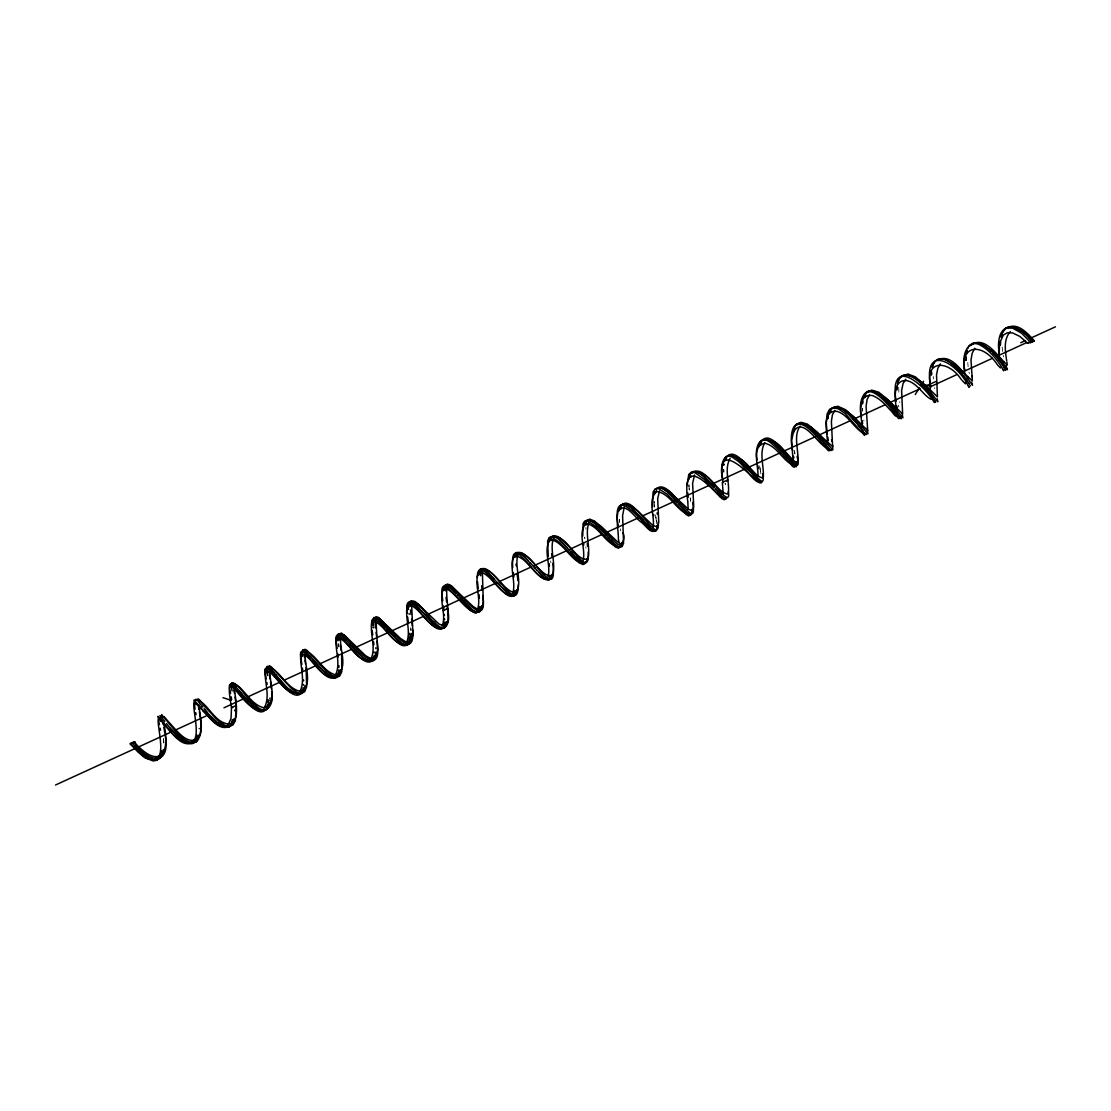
<?xml version="1.0" encoding="UTF-8"?>
<svg xmlns="http://www.w3.org/2000/svg" width="1111" height="1111" viewBox="0 0 1111 1111"><rect width="100%" height="100%" fill="white"/><g stroke="black" fill="none" stroke-linecap="round" stroke-linejoin="round"><path stroke-width="0.75" stroke-dasharray="5 3.75" d="M585.9 527.544L585.9 529.142M898.73 387.239L898.938 395.835M969.32 373.56L969.028 372.116M1003.539 356.909L1003.247 355.451M898.827 406.973L898.48 405.209M934.532 387.697L934.712 388.614M863.775 420.139L863.941 421.055M794.92 453.941L794.421 450.927M794.726 452.788L794.879 453.691M899.688 401.654L899.841 402.585M760.48 471.356L760.882 473.855M760.535 471.703L759.91 467.759M794.587 451.996L794.379 450.663M760.23 469.842L760.021 468.55M759.924 467.884L759.618 465.87M725.205 483.799L725.358 484.757M725.108 483.132L725.233 483.993M690.459 499.742L690.695 501.464M690.264 498.395L690.528 500.242M690.167 497.714L690.348 498.992M655.546 514.935L655.879 517.42M655.823 517.018L655.962 518.032M655.921 517.67L656.045 518.629M1002.608 351.493L1002.178 347.09M656.087 518.948L656.393 521.365M620.452 528.947L620.702 530.919M656.268 520.365L656.629 523.573M585.816 546.904L585.969 548.167M968.139 366.644L967.764 362.561M550.653 560.944L550.889 562.93M584.719 537.807L584.817 538.668M654.587 507.158L654.393 505.213M584.664 537.168L584.747 537.988M619.674 522.476L619.369 519.281M654.532 506.713L654.115 501.45M619.632 521.989L619.424 519.906M689.264 490.076L688.917 484.882M689.251 489.909L689.139 488.618M410.778 627.826L411.001 630.673L410.848 628.645M163.553 738.676L163.789 743.037M163.567 738.857L163.65 739.926M862.622 411.348L862.455 408.542M933.365 378.976L933.226 376.476M862.567 410.653L862.455 408.584M723.844 472.106L723.705 469.425M654.185 502.686L654.101 501.325M723.844 472.05L723.705 469.245M163.678 740.245L163.734 741.231M689.001 486.687L688.903 484.715M234.588 709.54L234.643 711.082L234.629 710.387M163.748 741.495L163.789 742.801"/><path stroke-width="1.5" d="M199.258 728.58L199.258 728.663M338.938 667.364L338.924 665.6M931.462 375.101L931.587 372.018M688.195 509.255L687.82 502.116M411.153 635.895L411.153 634.437M723.122 493.895L722.747 487.16M408.445 605.134L408.515 607.87M411.153 635.617L411.098 637.283M830.014 450.469C827.959 452.844 824.418 444.372 822.307 443.15C817.113 436.845 811.766 430.415 804.85 425.944C789.477 416.917 790.213 441.872 792.685 450.76M621.841 543.168L621.577 545.765M965.945 358.686L965.931 360.464L966.028 356.95M270.042 697.916L270.001 699.18M586.802 558.639L586.775 559.486M374.171 652.851L374.199 652.032M795.059 466.189C793.879 469.925 789.977 462.412 788.477 461.384C783.422 455.288 778.353 449.094 772.159 444.108C759.327 431.526 754.327 449.33 757.105 459.843M896.966 389.864L897.091 387.128M931.476 374.199L931.518 372.99M478.91 574.179L479.41 570.387M409.404 636.7L409.348 638.242M478.91 574.151L479.438 570.318M656.851 528.183L656.809 525.892M374.865 619.563L375.49 627.868M376.074 621.854L377.615 649.866L376.296 655.907L373.615 658.476L370.032 658.17L365.533 655.629L345.493 636.214L341.271 633.02L339.688 633.853M516.629 589.747L516.059 593.927L516.573 590.844M586.802 558.847L586.761 559.638M410.209 603.87L410.223 606.314M514.865 590.552L514.546 593.788M896.966 389.392L897.119 386.822M965.945 358.395L966.001 357.186M682.279 507.713C684.265 509.574 690.903 519.268 691.847 512.449M162.845 717.123L164.039 716.678L169.066 722.386M549.959 575.331L549.917 576.165M551.723 574.526L551.445 577.164L551.709 574.734M375.824 653.615L375.907 652.046M656.837 528.447L656.823 526.058M268.237 699.777L268.14 701.485M411.098 637.436L411.126 636.672M514.087 557.639L514.449 555.028M515.823 557.264L516.073 554.889M231.13 683.89L232.296 683.057L236.185 687.223M479.716 606.675L479.119 610.619M444.553 622.091L444.053 625.965L438.928 623.965L418.486 604.551L413.792 601.745M303.525 685.251L303.581 684.418M340.716 637.103C339.008 648.685 349.007 668.544 336.244 675.002C323.009 671.961 317.357 656.101 306.025 650.865M1000.455 341.41L1000.344 344.952M481.466 606.023C482.202 617.258 470.439 610.272 467.245 605.051M1000.428 341.66L1000.344 345.063M408.459 604.69L408.542 603.69L408.501 607.8M446.303 621.66C447.344 632.756 435.456 627.896 431.915 622.021M691.834 512.754L690.584 515.157L686.792 512.588M723.747 465.092L723.83 463.94L723.761 464.898M269.931 700.388L269.876 700.985M481.452 606.328C482.355 611.439 477.008 614.633 473.355 610.495M231.13 683.848L231.977 682.876L234.893 685.695M268.501 667.044L269.209 665.6L271.181 666.85L292.026 689.084L297.234 692.486L301.081 693.472L304.706 691.709L306.678 686.709L306.067 667.572M827.889 418.541L828.209 415.611L827.931 417.986M446.275 622.007L444.914 627.382L441.609 628.757M375.837 653.462L373.768 660.226L375.754 654.365M340.521 669.669L339.202 675.057M338.827 669.85L338.674 671.363M586.664 560.638L586.747 559.888M514.115 557.222L514.504 554.847M549.223 541.543C550.709 528.85 563.527 543.362 567.027 547.584M550.973 540.738L551.334 538.432M549.223 541.488C548.584 534.391 556.25 535.516 559.222 539.765M586.011 525.114L586.386 522.684M622.771 532.613C626.785 538.557 619.563 551.042 618.383 538.641C618.41 529.169 615.55 519.268 618.535 510.018C626.354 502.311 635.436 518.406 641.269 522.239C645.033 524.586 651.032 534.572 654.934 530.461M411.042 638.172L409.445 643.7L411.014 638.339M409.292 638.978L408.584 642.7M445.567 587.177L445.483 590.858M549.889 576.553L549.806 577.289M793.296 433.04L793.754 429.957M862.664 401.265L862.442 403.932L862.719 400.863M373.199 619.452L373.171 623.063M793.337 432.651C802.239 413.959 819.279 447.08 827.959 448.358M621.035 509.074L621.382 506.977M267.959 703.096L268.057 702.305M305.15 685.876C304.886 700.374 288.985 691.834 284.485 684.626M340.452 670.197L339.286 674.891M725.025 498.297L724.275 499.783L721.997 498.658L704.138 479.272L694.889 472.619L691.111 472.356L688.751 474.453L687.154 485.076M305.136 686.043C302.831 703.694 284.555 686.654 279.583 679.321M163.47 749.647L163.345 750.494L163.456 749.703M373.227 619.271L373.185 623.271M619.396 508.991L619.202 510.81L620.438 505.574M653.087 527.294C655.198 515.893 646.894 499.769 656.907 491.534C669.627 493.576 675.28 508.199 686.167 513.643M161.65 750.786L161.47 751.814M410.292 602.87C414.764 593.802 429.249 620.007 434.498 621.966C444.969 635.075 450.497 623.465 448.094 611.939C447.691 603.662 446.08 594.816 446.955 586.83C439.22 582.567 442.497 596.954 442.761 600.87M197.091 735.065L195.453 740.551M373.921 655.879L372.99 659.434M269.667 702.666L267.265 708.929M232.935 682.751C240.448 685.487 246.836 699.93 255.28 705.054C266.904 717.47 274.584 703.346 271.639 691.625M411.625 604.217L412.917 633.687L411.931 639.2L409.57 642.019L405.779 641.783L400.807 638.714L378.268 617.355L375.976 616.661L375.018 618.258M654.407 492.965L654.268 493.826L654.421 492.867M690.959 477.05L691.111 476.147M303.275 687.598L302.261 691.473M232.463 719.581L230.505 725.219M232.616 723.858L234.227 718.803M758.827 446.622L759.452 443.914M338.563 672.086L337.3 676.182M234.199 719.011L233.671 721.303M621.632 545.501L621.841 542.557M758.869 446.372L759.424 443.983M269.612 703.041L267.334 708.846M619.938 546.015L618.619 548.265L615.272 546.959L595.135 526.1L587.427 520.823L584.719 521.087L583.067 523.6L582.733 536.071M160.498 757.674L163.22 751.175M480.966 570.374L480.688 575.734M161.428 752.078L159.609 757.23M619.494 508.463L619.771 507.241M304.081 650.435L304.9 649.255L306.705 650.129L325.967 670.794L331.911 675.377L336.341 677.057L339.633 676.071L341.785 671.822L341.646 654.379M931.226 399.335C923.533 395.863 917.172 382.545 906.632 380.615C892.161 379.448 895.16 399.918 896.341 409.237M760.632 445.108L761.341 442.539M897.549 383.781L898.216 381.198M198.619 700.472C207.104 703.957 213.298 718.581 223.575 722.692C243.198 730.885 234.74 696.236 234.421 688.445M267.709 704.582L266.459 708.304M586.552 561.319C584.372 567.582 577.817 558.889 575.415 556.722M586.552 561.333L584.719 563.721L580.289 561.444M725.969 460.371L726.483 458.51M897.646 383.295C901.577 365.755 921.075 380.865 926.435 389.586M795.351 429.193L795.518 428.485M162.984 752.244L160.637 757.508M654.671 491.729L654.49 492.534L654.712 491.576M1001.261 336.091L1001.025 337.147L1001.553 335.022M656.323 491.326L656.532 490.548M759.966 482.854C751.314 480.619 744.759 464.481 735.329 459.343C722.164 447.969 719.636 469.911 722.678 478.688M482.355 571.707L483.327 602.106L482.521 607.078L480.494 609.481L477.438 609.175L472.994 606.328L450.233 584.997L447.233 584.039L445.733 586.233M583.081 560.444C586.08 548.584 577.192 532.891 586.025 523.448C598.926 525.961 604.259 541.974 616.216 546.251M549.612 578.275L549.362 579.109M1001.33 335.841L1001.539 335.091M724.386 460.523L724.955 458.76L724.414 460.412M793.921 429.249C796.101 417.833 809.239 425.194 813.599 430.915M864.872 397.363L865.775 394.697M408.681 602.842C411.584 597.801 416.972 606.828 419.527 608.703M408.695 602.787L410.848 601.162L415.375 604.398M794.004 428.943C795.323 420.277 805.711 422.805 809.933 427.693M689.917 514.824L688.82 515.962L686.404 514.671L667.225 494.284L658.184 488.409L655.198 488.812L653.032 492.159L652.712 506.658M863.372 397.585L863.844 396.155L863.428 397.419M1007.177 364.825L1006.913 362.186M932.671 365.894L932.24 367.505L932.698 365.811M233.602 721.511L233.324 722.344M584.886 522.601L584.428 524.531L584.928 522.476M584.664 562.694L582.956 564.541L579.15 562.777L559.055 542.043L551.431 536.932L549.056 537.543L547.612 541.126L548.279 556.555M547.987 577.053C551.362 564.916 542.737 549.959 550.195 539.404C562.694 541.835 568.36 556.68 579.386 562.416M1001.691 334.605L1002.719 332.133M516.296 553.917C526.795 541.932 558.236 608.467 552.778 563.388M689.778 475.327L690.5 473.647M830.5 411.889L830.959 410.639M619.896 506.866C625.021 497.964 634.687 511.74 638.908 515.379M1001.775 334.355L1002.039 333.647M161.637 714.831L161.567 716.039M689.848 475.147L690.459 473.73M759.577 443.553C764.757 432.61 776.922 445.539 781.644 450.719M553.167 539.349C549.639 551.389 556.764 564.791 551.973 576.359C539.21 575.109 533.558 557.875 521.545 553.181M862.719 432.637C854.137 428.29 848.137 414.722 837.25 411.445C821.904 409.279 826.709 432.096 827.556 441.414M898.382 380.712C901.785 370.13 914.547 376.435 919.491 382.226M829.361 411.389L828.514 414.028L829.431 411.209M233.254 722.511L232.671 723.761M514.199 595.01C504.352 605.481 478.424 550.042 477.175 577.345M205.313 707.179L219.103 721.581L224.783 725.219L229.491 726.33L232.977 724.9L235.31 720.9L236.337 705.416L231.505 707.624L231.032 718.47L228.13 724.886M514.699 554.236C520.906 548.237 528.058 562.485 532.711 565.568M759.66 443.317C766.84 431.832 779.422 448.705 784.963 454.441M443.747 626.979C433.318 641.394 403.335 577.387 407.209 613.355M517.99 554.82C513.935 567.11 522.975 582.178 515.921 593.163C502.672 590.483 497.409 573.123 484.59 569.207M512.74 593.593C516.448 581.289 508.505 567.221 514.24 555.639C526.42 557.069 532.238 572.318 542.71 578.178M586.691 521.67L589.594 519.045L594.663 521.115L616.952 543.723L622.146 546.64L623.577 543.112L622.591 515.657L624.229 507.005M481.202 569.512C491.104 560.5 518.268 617.966 518.281 584.817M1002.122 333.439L1002.608 332.342M551.125 578.289C546.459 583.275 540.626 572.915 537.044 570.304M551.112 578.331L548.917 579.97L544.682 577.776M864.025 395.71C868.024 386.086 879.69 393.336 884.314 398.502M967.917 348.41L968.264 347.715M646.296 523.587C649.046 525.475 652.81 533.238 656.49 530.364M514.726 554.167C516.712 549.917 521.42 554.208 523.545 556.097M442.122 626.062C447.122 613.966 437.484 598.343 444.219 587.663C455.843 592.344 461.426 606.134 472.883 611.522M864.136 395.46C866.927 388.017 876.26 391.183 880.579 395.322M725.122 458.371C733.829 448.872 744.787 466.787 750.842 472.272M549.265 579.345C537.307 585.441 509.768 527.239 512.726 567.499M551.736 537.21C562.416 526.42 590.233 585.691 588.247 552.153M588.844 522.92C584.678 534.627 590.955 547.431 587.747 559.236C576.831 560.999 569.04 541.39 558.319 537.474M478.785 611.481L475.689 613.3L470.828 610.758L447.247 587.039M829.625 410.806C834.18 402.307 844.513 410.084 848.985 414.695M725.191 458.246C728.191 452.08 735.732 456.927 739.121 460.135M829.611 410.82C839.472 399.682 852.151 418.305 858.775 425.596M408.195 643.644C397.696 657.268 370.185 598.898 371.643 626.229M585.275 521.684C587.552 517.643 592.496 521.42 594.843 523.434M656.393 530.558L654.629 531.197L651.338 528.85M659.476 491.034L657.684 498.714L658.74 522.087L657.42 527.169L652.671 525.267L638.214 511.324L631.631 506.338M793.893 429.971L791.629 440.498L793.046 460.44M477.216 610.328C482.188 598.01 472.8 582.803 479.341 571.512C491.798 574.998 497.242 590.441 509.227 595.427M622.091 504.991C632.923 492.423 660.184 550.362 658.267 521.739M1002.955 331.689L1006.316 328.023L1012.677 328.162L1021.634 333.217L1030.786 342.563L1034.299 340.952L1027.217 334.008M406.515 642.672C411.667 630.451 403.862 616.508 407.765 604.315C419.694 607.037 425.263 623.146 437.109 627.812M1003.052 331.536C1007.719 323.037 1018.801 327.842 1024.12 333.008M694.597 475.008L692.597 483.229L693.722 506.352L692.708 510.838L688.653 509.38L668.253 490.826M509.074 594.135L513.213 596.218L515.629 594.94M915.242 394.53L919.408 387.892M921.075 385.239L923.56 381.254M655.559 489.493C663.809 483.16 672.016 497.978 677.641 502.478M692.25 472.855C701.666 465.62 710.846 482.591 717.164 487.812C719.747 492.048 731.163 504.519 728.233 491.742M234.449 683.807C244.753 688.917 250.822 704.68 263.682 707.721C278.333 704.36 269.487 682.335 269.848 671.613M194.967 741.384C180.024 752.119 166.761 723.789 158.151 716.442M969 346.479C977.694 335.147 994.428 353.006 1000.525 362.033M372.532 660.323C359.783 672.947 329.995 608.148 337.161 648.282M299.984 691.542C305.761 679.696 299.609 666.225 300.734 653.796C310.025 654.546 317.024 671.891 327.203 675.794M796.934 424.999L800.975 422.291L807.461 424.124L817.252 432.207L832.778 449.983L832.667 445.414M585.441 521.378L588.899 519.934L594.385 523.059M337.036 676.613C327.731 683.112 319.01 667.711 312.76 662.309C310.219 659.295 298.72 643.686 300.734 656.476M969.111 346.313L973.236 343.174L978.541 343.132M515.49 595.163C511.296 598.287 506.991 591.913 503.936 589.497M764.729 442.706C758.799 453.607 764.382 466.412 763.257 478.022C754.397 477.077 748.606 462.301 739.246 458.551M370.796 659.295C376.851 647.199 368.852 632.964 372.268 620.591C384.198 623.924 389.697 640.616 402.376 644.408M620.632 505.269L624.299 503.727L630.423 507.144M301.47 692.931C289.124 707.693 258.599 643.547 266.279 678.849M444.067 625.951C450.927 623.354 446.719 613.661 447.858 608.439L443.081 610.633L443.942 610.606M158.04 716.47L158.665 721.095M762.382 440.525C773.992 425.207 804.322 487.229 797.073 456.343M655.768 489.173C658.698 485.354 663.628 489.021 666.378 491.201M265.876 709.249C254.336 725.205 222.755 661.809 230.602 693.361M657.518 488.368C669.752 477.175 698.43 537.905 692.695 502.45M158.942 758.202L156.359 760.341L153.235 760.952L145.069 757.827L138.042 752.036L130.376 743.495L134 741.829C158.942 770.076 171.205 754.661 163.595 722.775M690.848 473.105C699.958 467.412 708.068 482.077 714.095 487.16M730.108 458.357C723.886 469.3 729.955 482.341 728.274 494.076C718.775 493.506 712.582 477.674 702.569 474.022M264.043 708.276C270.82 696.528 264.237 682.473 265.168 669.877C274.972 673.085 280.902 688.32 291.874 692.57M869.482 394.78L867.08 399.557L866.094 406.251L867.719 430.61L853.262 416.306L846.179 410.862M971.222 345.021C983.804 335.689 996.011 353.784 1004.177 361.95M867.038 392.586L871.663 390.114L878.69 392.183L889.439 401.196L902.91 417.847L902.035 412.959M691.028 472.869L693 471.508L695.597 471.495M974.833 348.285L972.236 353.076L970.986 359.922L972.361 380.865L968.598 377.351M727.747 456.121C738.996 443.15 767.59 501.019 762.715 473.841M160.373 757.827L156.984 759.924L160.331 757.869M409.251 643.936C404.626 647.602 399.404 641.214 396.002 638.492M229.866 726.052C219.02 732.218 209.604 716.928 202.424 710.554M334.966 675.919C341.702 664.114 334.314 649.879 336.425 637.256C347.465 639.353 353.395 656.407 365.227 660.365M834.833 410.362L832.417 414.847L831.389 421.333L832.625 446.65L811.502 427.471M936.892 360.464C952.099 351.02 966.445 377.796 972.528 385.1M940.448 363.825L937.878 368.144L936.517 374.796L937.42 396.919L925.352 385.086L918.547 379.976M409.223 643.977C402.821 647.741 397.03 638.714 392.6 635.061M832.514 408.14L837.708 406.209L845.527 409.695L854.067 417.417L867.941 433.887L867.177 428.221M902.313 376.171L907.923 374.032L915.381 376.851L926.171 386.434L937.865 401.807L937.156 398.724M905.757 379.295L903.049 383.601L901.618 390.503L902.632 413.82L884.106 396.474M800.239 426.055C794.226 434.026 797.226 445.011 797.754 454.218M267.029 709.193C260.252 713.887 253.086 705.346 248.35 701.194M726.65 480.994L727.83 479.883L722.317 482.396L722.65 486.146M266.987 709.221C258.335 714.095 250.53 702.68 244.864 697.5M373.56 660.448C368.713 663.725 363.575 657.795 360.047 654.976M1006.747 328.231C1017.12 321.315 1028.036 333.606 1034.299 340.952M1010.288 331.634C1003.177 339.563 1005.302 351.382 1006.719 361.019M192.064 741.579C204.438 736.899 183.676 684.737 201.216 709.165M792.643 464.954C782.63 460.246 776.992 446.358 765.16 443.275C751.036 445.094 758.466 466.12 758.021 475.897M373.435 660.559L369.824 661.392L364.783 658.92M155.901 758.285C169.233 755.202 149.138 702.86 163.97 724.455M270.376 667.183C281.194 672.988 286.985 688.126 300.026 691.361C313.663 686.584 304.372 665.767 305.261 654.823M341.646 634.548L343.646 634.853M377.226 618.244L379.045 618.327M142.694 755.813L130.418 744.203L135.361 741.94M55.55 784.991L135.514 748.342M138.653 746.911L171.58 731.816M174.705 730.371L206.063 715.998M223.964 707.804L244.434 698.416M247.586 696.972L280.652 681.807M283.805 680.363L315.302 665.933M320.037 663.767L351.534 649.324M356.256 647.157L387.753 632.715M390.905 631.27L423.985 616.119M427.124 614.675L460.204 599.509M463.356 598.065L496.423 582.9M499.575 581.456L531.072 567.027M534.224 565.582L567.304 550.417M570.457 548.973L601.954 534.53M606.675 532.363L638.172 517.934M642.908 515.768L674.405 501.325M677.557 499.881L709.054 485.438M712.207 484.007L743.703 469.564M748.425 467.398L779.922 452.955M783.074 451.51L816.154 436.359M819.293 434.915L850.804 420.472M855.526 418.305L885.453 404.585M890.175 402.418L920.102 388.711M926.393 385.823L935.851 381.49M1020.745 342.716L1025.481 340.549M1030.203 338.383L1055.45 326.815M956.488 374.768L930.046 386.892L930.379 390.489M962.723 371.907L992.276 358.367M996.942 356.214L1026.495 342.674M1005.997 365.977L1007.469 369.769L999.122 357.048L999.525 343.243L1003.4 334.98L1007.441 332.744L1012.649 332.953L1019.842 336.439L1027.439 342.993L1030.064 341.785M369.199 660.531L368.435 660.767M189.967 742.703L188.342 742.967M475.647 611.703L473.161 611.619M757.16 481.299C742.287 467.356 715.442 440.803 723.178 482.577M651.643 529.822L649.546 529.433M332.772 677.127L330.967 677.154M232.616 707.471L231.505 707.624C223.13 659.448 240.198 706.929 258.794 709.957M1027.439 342.993L1030.786 342.563M161.706 714.804L166.678 720.65M159.915 715.623L164.817 721.414M368.033 660.823L365.727 660.531M152.276 759.466L150.624 759.368M209.354 714.845L217.284 722.4L224.047 726.511L228.866 726.983L232.282 724.4L228.991 726.941L224.547 726.663M1011.288 326.815C997.747 327.203 997.47 344.41 999.358 354.312M556.153 536.96L557.458 537.168M721.664 497.492L720.678 497.27M334.578 677.863L337.272 677.321L339.036 675.391L335.522 677.877L330.161 676.196L323.065 670.558L313.274 660.031M1011.496 326.828L1012.385 326.912M187.12 742.926L185.829 742.703M449.469 585.455L451.372 586.108M154.054 760.035C160.47 760.424 148.513 759.924 147.11 757.147M1012.593 326.94L1013.51 327.12M153.86 760.007L150.693 759.077M222.672 726.386L221.2 726.025M545.098 579.137L543.001 578.359M334.078 677.793L329.509 675.807L324.19 671.613M923.199 384.642L930.935 386.295M189.245 743.37L193.022 743.426L195.98 741.592L191.884 743.606L186.12 742.204L179.177 737.398L171.413 729.566M592.843 521.101L594.329 521.573M1000.428 367.949L997.622 364.95M1013.704 327.162L1022.925 332.05M1006.955 364.964L1004.275 362.075M189.037 743.315L182.329 739.884M978.749 343.188L979.666 343.466M294.123 693.389L292.457 692.833M441.164 628.659L434.637 624.535L424.555 614.244M695.972 471.592L701.874 474.939M629.312 505.311L630.951 505.977M222.992 697.652L231.282 700.388M979.874 343.535L981.971 344.396M771.617 441.15L772.728 441.567M148.249 758.771L147.013 758.285M329.439 676.78L327.787 676.099M224.005 726.469L222.131 725.636M220.436 725.761L218.659 724.955M183.87 742.065L180.76 740.468M945.753 359.95C942.767 356.284 931.074 362.575 938.906 358.992C945.808 357.964 951.613 363.269 956.335 367.588M701.499 473.522L702.208 473.841M736.982 457.426L738.662 458.218M150.499 758.994L148.249 757.841M945.961 360.033L946.905 360.478M666.114 489.687L667.878 490.604M1022.675 331.259L1023.495 331.675M982.207 344.521L985.582 346.507M146.166 757.883L142.916 755.966M952.599 363.339L953.613 363.88M594.968 521.878L601.273 526.461L618.383 542.599M880.245 394.113L881.523 394.794M947.114 360.589L948.072 361.103M773.881 442.122C781.227 441.956 801.045 476.716 797.823 454.913M218.256 724.733L215.117 722.747M379.379 618.48C387.85 625.451 415.125 664.281 412.75 629.868M809.655 426.36L810.877 427.068M953.821 364.005L955.432 365.005M720.289 497.061C701.999 477.758 682.043 459.746 687.778 501.603M948.28 361.228L949.225 361.811M148.027 757.716L135.125 746.189M220.853 724.914L218.631 723.428M180.551 740.343L172.969 734.274L164.289 724.83M949.461 361.964L950.433 362.617M146.874 756.994L144.527 755.299M1025.981 333.147L1027.008 333.856M956.043 365.422L968.361 377.073M985.818 346.674L988.998 349.132M991.554 349.632L999.122 357.048M950.655 362.783L954.002 365.422M182.093 739.718L179.774 737.898M214.909 722.581L202.063 709.29M930.754 387.42C924.033 358.978 948.377 359.895 961.154 379.365M218.423 723.275L217.52 722.581M364.158 658.462L356.603 651.56M830.528 450.344C833.556 450.219 829.653 451.01 828.459 448.08M472.592 609.911L465.884 603.648M144.305 755.133L143.361 754.369M1023.148 332.217L1026.258 334.911M881.217 395.822L888.814 403.099L896.605 412.723M702.333 475.3L713.22 486.16M508.296 593.538L501.255 586.719M810.572 428.193L817.085 434.47M451.76 586.15C460.468 594.218 487.951 631.312 482.785 595.482M143.138 754.188L140.778 752.091M594.816 523.42L604.995 533.655M216.145 721.47L214.992 720.456M179.551 737.718L178.857 737.107M1024.356 333.203L1025.342 334.064M667.294 491.951L671.113 495.492M631.256 507.838L641.339 518.045M543.959 577.178L538.849 572.221M989.207 349.312L990.151 350.146M595.246 523.781L603.176 531.669M579.942 561.152L574.151 555.375M739.732 460.662L744.676 465.412M954.238 365.63L954.988 366.297M1025.536 334.244L1032.55 341.757L1030.3 339.091M214.77 720.261L213.826 719.4M178.149 736.496L177.454 735.857M865.608 434.248C868.344 435.22 863.497 433.346 863.025 431.096M560.013 540.474L569.457 550.237M990.387 350.354L991.359 351.257M955.182 366.477L965.862 378.837M488.215 572.818L482.966 568.888L479.869 569.443L481.924 568.568L485.174 570.221L497.867 583.053M524.336 556.819L528.405 560.888M177.232 735.635L176.08 734.524M452.038 588.83L446.886 584.983L444.261 586.066L445.553 584.83L447.886 585.469L456.052 592.955M323.495 670.961L320.69 668.211M920.116 382.823L927.588 390.989L935.643 402.113M213.631 719.206L212.493 718.095M649.255 529.378C636.561 514.226 611.439 485.16 618.313 526.531M140.319 751.647L139.389 750.758M1026.703 335.328L1027.675 336.272M884.828 398.988L891.064 405.682M758.73 481.327L761.59 482.424L761.743 481.702L761.202 482.854L759.688 482.202L754.563 476.661M344.063 635.075C354.284 646.783 382.601 681.723 377.171 641.2M359.506 654.448L355.117 649.991M830.306 450.149L827.334 446.705M488.618 573.22L494.492 579.331M849.582 415.278L856.97 423.374M395.46 637.964L387.92 629.979M814.099 431.401L821.737 439.775M415.903 604.898L418.139 607.203M379.643 620.91C378.143 618.216 372.99 616.536 373.56 618.119C378.295 616.258 381.892 624.604 385.392 627.146M431.443 621.549L425.916 615.744M650.379 527.933L647.102 524.475M175.857 734.302L175.107 733.552M212.257 717.873L211.34 716.942M139.167 750.522L138.25 749.606M671.6 495.978L677.196 501.978M453.246 590.024L458.218 595.315M1027.883 336.494L1028.786 337.425M992.692 352.576L993.609 353.534M722.206 496.339C723.136 497.27 725.969 500.575 726.719 497.936C727.233 499.547 722.081 497.839 720.928 494.978M503.589 589.149L502.63 588.177M957.488 368.727L958.376 369.657M343.66 637.242C342.827 634.298 337.286 633.631 338.147 634.173C341.508 632.923 343.993 638.45 346.396 640.228M380.045 621.327L381.115 622.438M247.85 700.68L239.462 691.209M174.733 733.163L173.816 732.218M283.985 684.112L281.125 681.057M793.99 465.148L796.156 466.787L796.67 464.926M758.355 480.952L756.716 479.16M685.82 511.602L681.876 507.269M465.912 603.676L464.926 602.634M320.065 667.572L318.579 665.989M138.028 749.37L137.139 748.425M465.467 603.204L464.44 602.12M745.175 465.94L746.148 466.981M356.034 650.963L353.173 647.866M392.114 634.548L390.628 632.964M501.311 586.775L499.811 585.164M865.441 434.082L864.4 432.846M464.565 602.245L462.009 599.482M344.146 637.77L349.951 644.255M1029.008 337.661L1029.661 338.369M464.106 601.759L463.19 600.787M958.599 369.894L959.501 370.88M574.179 555.417L572.415 553.5M500.408 585.816L499.325 584.636M418.736 607.828L421.333 610.675M381.531 622.882L384.031 625.632M899.23 416.333L901.215 418.611L901.188 417.25M529.878 562.472L530.78 563.444M173.385 731.746L172.719 731.024M994.039 354.006L994.72 354.742M536.655 569.887L535.141 568.221M354.645 649.477L349.854 644.158M721.317 495.395L719.109 492.923M610.258 539.474C613.244 541.599 617.272 549.57 621.327 546.501C618.355 549.445 611.522 540.876 608.55 537.599M498.839 584.108L499.506 584.844M136.917 748.189L136.028 747.203M639.394 515.907L640.853 517.504M498.353 583.581L499.061 584.344M390.142 632.437L386.586 628.493M318.093 665.461L317.121 664.392M782.13 451.247L789.629 460.01M746.634 467.509L752.147 473.814M571.859 552.875L572.79 553.917M534.419 567.429L535.321 568.415M497.686 582.844L498.603 583.844M461.523 598.954L462.287 599.787M571.082 552.028L571.971 553.014M532.6 565.43L534.655 567.693M458.163 595.246L460.912 598.287M460.551 597.885L461.829 599.287M209.104 714.567L207.007 712.207M817.682 435.109L818.363 435.859M646.81 524.156L642.908 519.795M604.69 533.322L605.662 534.391M569.276 550.042L571.373 552.361M605.453 534.155L606.356 535.155M608.953 538.043L606.134 534.919M421.236 610.564L422.263 611.703M423.68 613.286L424.638 614.341M900.618 418.153L901.229 418.611L901.16 417.139M641.13 517.809L641.811 518.573M421.888 611.286L423.874 613.494M720.664 494.687L718.317 492.02M641.575 518.309L642.283 519.101M352.687 647.324L351.257 645.727M642.019 518.809L643.227 520.156M387.725 629.756L385.295 627.035M316.635 663.85L313.913 660.767M677.432 502.241L678.96 503.963M308.872 654.976L303.136 650.06L310.872 657.254M994.914 354.964L995.775 355.937M280.444 680.293L277.736 677.21M244.392 696.972L243.434 695.889M172.08 730.302L170.4 728.385M959.904 371.338L960.557 372.074M713.484 486.465L714.526 487.646M678.849 503.825L679.821 504.936M681.071 506.352L681.96 507.366M961.918 380.226L965.32 383.795L966.001 382.809M679.765 504.866L681.099 506.38M271.848 670.294L267.418 666.419L273.723 672.474M309.622 655.823L310.4 656.712M718.928 492.728L717.803 491.423M279.111 678.793L276.583 675.849M756.341 478.73L755.661 477.938M715.331 488.562L716.206 489.59M312.649 659.323L313.371 660.142M819.682 437.359L822.793 441.039M715.803 489.104L717.914 491.548M310.802 657.184L312.927 659.642M206.952 712.137L206.257 711.346M132.82 743.453L134.959 745.995M272.223 670.725L273.209 671.863M792.893 463.926L790.157 460.648M242.504 694.819L241.601 693.764M960.737 372.296L961.362 373.018M785.421 454.968L786.31 456.01M751.314 472.828L753.105 474.925M755.272 477.494L753.661 475.605M277.292 676.682L275.972 675.141M170.538 728.552L166.456 723.539M995.97 356.159L996.789 357.145M198.008 701.18L199.091 702.499M206.188 711.248L204.813 709.61M273.598 672.322L275.57 674.655M275.389 674.446L276.417 675.655M169.372 722.761C176.205 729.649 187.495 746.425 197.98 737.996C201.355 728.177 193.939 747.62 197.98 738.26C201.66 732.816 201.16 725.733 200.535 719.484M161.109 716.623L161.789 717.47M997.178 364.436C983.054 342.827 958.779 343.063 964.848 373.838M752.98 474.8L753.786 475.744M235.213 686.07L235.824 686.792M241.059 693.125L239.059 690.723M787.185 457.038L788.018 458.051M891.577 406.293L895.119 410.737M822.168 440.289L825.695 444.65M790.657 461.259C791.935 462.329 796.226 469.522 796.684 465.065M236.143 687.181L239.282 690.986M204.771 709.554L204.049 708.693M789.213 459.496L790.338 460.857M961.959 373.74L962.557 374.49M926.88 390.114L929.351 393.238M996.97 357.367L997.567 358.089M132.737 743.342L132.181 742.662M857.567 424.11L861.344 428.888M828.167 447.733L826.931 446.205M201.688 708.846L200.813 707.749M823.82 442.303L825.334 444.206M204.952 706.735C203.063 705.888 198.827 696.528 197.244 699.416M900.465 417.958L899.521 416.736M202.785 707.138L202.188 706.374M134 741.829C147.638 763.368 171.622 766.882 164.97 734.399M199.522 703.027L202.049 706.207M200.633 707.526L193.953 700.027L195.078 709.124M825.515 444.428L826.709 445.914M859.178 426.096L859.942 427.068M997.942 358.575L998.497 359.297M167.442 721.65C175.01 729.788 183.648 744.981 196.48 741.87C205.021 731.885 199.772 716.789 198.911 704.929M860.331 427.582L862.205 430.026M963.668 375.893L964.376 376.823M863.15 431.262L861.997 429.735M998.858 359.77L999.386 360.464M895.619 411.403L897.021 413.292M929.851 393.877L932.629 397.724M896.924 413.153L898.23 414.945M999.733 360.936L1000.386 361.839M899.285 416.417L898.091 414.75M965.89 378.879L966.598 379.906M935.504 401.932L934.615 400.64M1000.553 362.061L1002.414 364.811M966.626 379.934L968.709 383.059M933.018 398.293L933.726 399.321M1002.428 364.839L1003.955 367.31M968.945 383.42L969.459 384.253M970.5 385.948L970.125 385.323M968.098 385.684C957.863 363.519 923.06 342.257 930.476 385.573M968.375 386.128L969.167 387.364L968.973 386.434M1003.664 366.824L1005.552 370.185M1004.899 368.963L1005.302 369.713M1005.483 370.005L1005.58 370.255M1003.205 369.421C1005.455 374.629 1000.442 364.352 999.108 363.311C994.442 356.77 989.04 350.493 982.138 346.229C966.82 335.758 960.918 358.631 964.917 369.782M972.403 384.753L971.569 382.184M934.309 402.599C924.755 385.086 888.911 354.103 896.022 401.307M160.664 721.275L160.484 720.47M158.804 721.678L159.428 724.594M160.331 719.72L160.137 718.817M163.136 723.705L163.289 724.469M897.146 407.765L896.799 406.001M198.341 706.027L198.98 709.332M831.861 441.248L831.556 439.637M196.147 704.707L195.967 703.707M160.178 728.247L160.539 730.246M862.65 423.61L862.164 420.916M828.264 440.331L827.639 436.762M163.886 727.469L164.761 732.843M195.869 703.235L195.703 702.263M233.865 690.153L234.449 693.431M232.102 690.959L231.644 688.376M195.744 712.623L196.091 714.651M899.535 418.25C898.688 420.736 894.702 412.056 892.897 410.806C888.008 404.571 882.745 398.391 876.023 394.086C861.192 384.212 858.359 407.404 861.567 417.125M793.865 457.899L793.573 456.232M199.424 711.859L200.272 717.289M231.213 696.819L231.657 699.624M269.404 674.71L270.098 679.002M267.501 674.683L267.626 675.53M231.574 687.917L231.157 684.918L231.255 685.848M796.254 461.634L796.587 463.995M267.404 674.155L267.168 672.613M269.043 672.447L269.154 673.169M235.046 697.055L235.851 702.874M796.337 462.107L796.559 463.759M301.886 664.447L300.817 657.143M972.111 376.726L971.986 375.893M758.216 468.55L757.799 465.703M304.983 660.184L305.511 663.753M267.168 672.558L267.265 673.252M266.848 682.473L267.14 684.39M231.435 687.056L231.31 686.265M270.529 681.807L271.39 688.667M827.195 433.929L826.209 422.333L827.084 414.084L829.625 409.251L833.847 407.654L838.749 409.056L845.04 413.389L864.539 435.401L864.747 433.859M340.494 645.769L341.146 650.449M338.758 646.574L338.411 644.033M304.622 657.74L304.414 656.24M862.4 427.443C861.275 417.5 856.067 393.544 872.329 395.53C879.731 398.335 885.175 404.473 890.383 410.181C891.869 410.848 896.271 419.25 897.049 415.097M302.442 668.211L302.692 670.155M372.754 634.964L372.129 630.354M266.987 671.252L267.265 666.447L267.043 671.669M657.115 512.865L657.295 514.143M653.643 514.462L653.81 515.74M376.087 632.409L376.726 637.256M688.264 497.228L687.709 492.659M407.654 616.966L408.265 621.771M411.625 619.188L412.431 626.062M337.952 654.004L338.299 656.962M587.247 543.529L587.566 546.112M583.747 545.126L583.428 542.515M446.58 601.801L446.053 597.412M443.4 606.009L443.831 609.62M411.028 614.425L410.514 610.064M302.581 656.393L302.303 653.754M827.626 442.081L827.848 443.914M517.198 574.262L517.934 580.678M513.865 577.164L513.31 572.596M481.632 585.733L482.188 590.302M478.285 588.636L477.508 581.747M409.056 613.425L409.167 614.314M551.917 556.264L551.611 553.667M373.546 626.993L373.643 627.826M549.14 563.721L549.431 566.235M447.177 606.703L447.441 608.995M371.727 627.007L371.81 627.798M302.484 655.671L302.248 652.671M478.994 594.524L479.396 598.343M339.744 640.047L339.494 637.395M338.008 640.853L337.855 639.464M373.602 641.825L373.893 644.755M516.24 565.888L516.059 564.082M373.379 625.424L373.24 623.965M337.883 639.714L337.73 636.103L337.8 638.811M408.626 609.453L408.612 609.286M236.06 704.86L236.157 705.86M444.317 614.439L444.386 615.369M130.376 743.495L130.418 744.203M691.847 511.435L691.722 509.435L691.847 511.685M375.879 647.727L375.907 648.63M409.362 633.298L409.417 635.034M303.581 679.932L303.609 680.862M411.139 633.367L411.167 635.075M444.581 618.91L444.594 619.744M478.897 575.109L478.897 574.623M443.706 589.885C443.581 592.927 444.081 583.358 443.706 589.83M195.453 699.999C194.606 697.861 200.23 701.458 195.453 699.861M689.07 478.841L689.362 476.952L689.084 478.799M302.331 651.24L303.011 650.088L302.331 651.24M966.473 353.229L967.139 350.437L966.473 353.229M933.073 364.783L933.768 363.255L933.101 364.7M933.948 362.95L935.42 360.978L933.976 362.908"/></g></svg>
